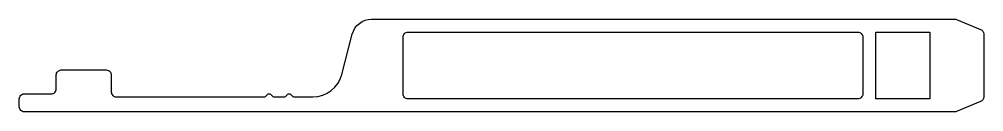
# Model space of a CAD drawing. Extents: x 333 to 429.5, y 204.8 to 214.1.
import ezdxf

# ---------------------------------------------------------------- set-up
doc = ezdxf.new("R2010")
doc.units = 0
doc.layers.add('ANA', color=220, linetype='CONTINUOUS')

msp = doc.modelspace()

# ---------------------------------------------------------------- linework, layer by layer
at = {"layer": 'ANA', "color": 0}
for points in [[(357.7, 206.485, -0.57735), (358.219, 206.485, 0.267949), (358.479, 206.335), (359.44, 206.335, 0.267949), (359.7, 206.485, -0.57735), (360.219, 206.485, 0.267949), (360.479, 206.335), (362.332, 206.335, 0.342467), (365.238, 208.59), (366.274, 212.632, -0.342467), (368.211, 214.135), (426.561, 214.135, -0.097737), (426.751, 214.098), (429.15, 213.113, -0.304163), (429.46, 212.65), (429.46, 206.321, -0.304163), (429.15, 205.858), (426.751, 204.873, -0.097737), (426.561, 204.835), (333.46, 204.835, -0.414214), (332.96, 205.335), (332.96, 206.135, -0.414214), (333.46, 206.635), (336.16, 206.635, 0.414214), (336.66, 207.135), (336.66, 208.535, -0.414214), (337.16, 209.035), (341.66, 209.035, -0.414214), (342.16, 208.535), (342.16, 206.835, 0.414214), (342.66, 206.335), (357.44, 206.335, 0.267949)], [(371.86, 206.135, -0.414214), (371.36, 206.635), (371.36, 212.335, -0.414214), (371.86, 212.835), (416.86, 212.835, -0.414214), (417.36, 212.335), (417.36, 206.635, -0.414214), (416.86, 206.135)]]:
    msp.add_lwpolyline(points, format="xyb", close=True, dxfattribs=at)
msp.add_lwpolyline([(418.66, 212.835), (424.06, 212.835), (424.06, 206.135), (418.66, 206.135)], close=True, dxfattribs=at)

doc.saveas('drawing.dxf')
